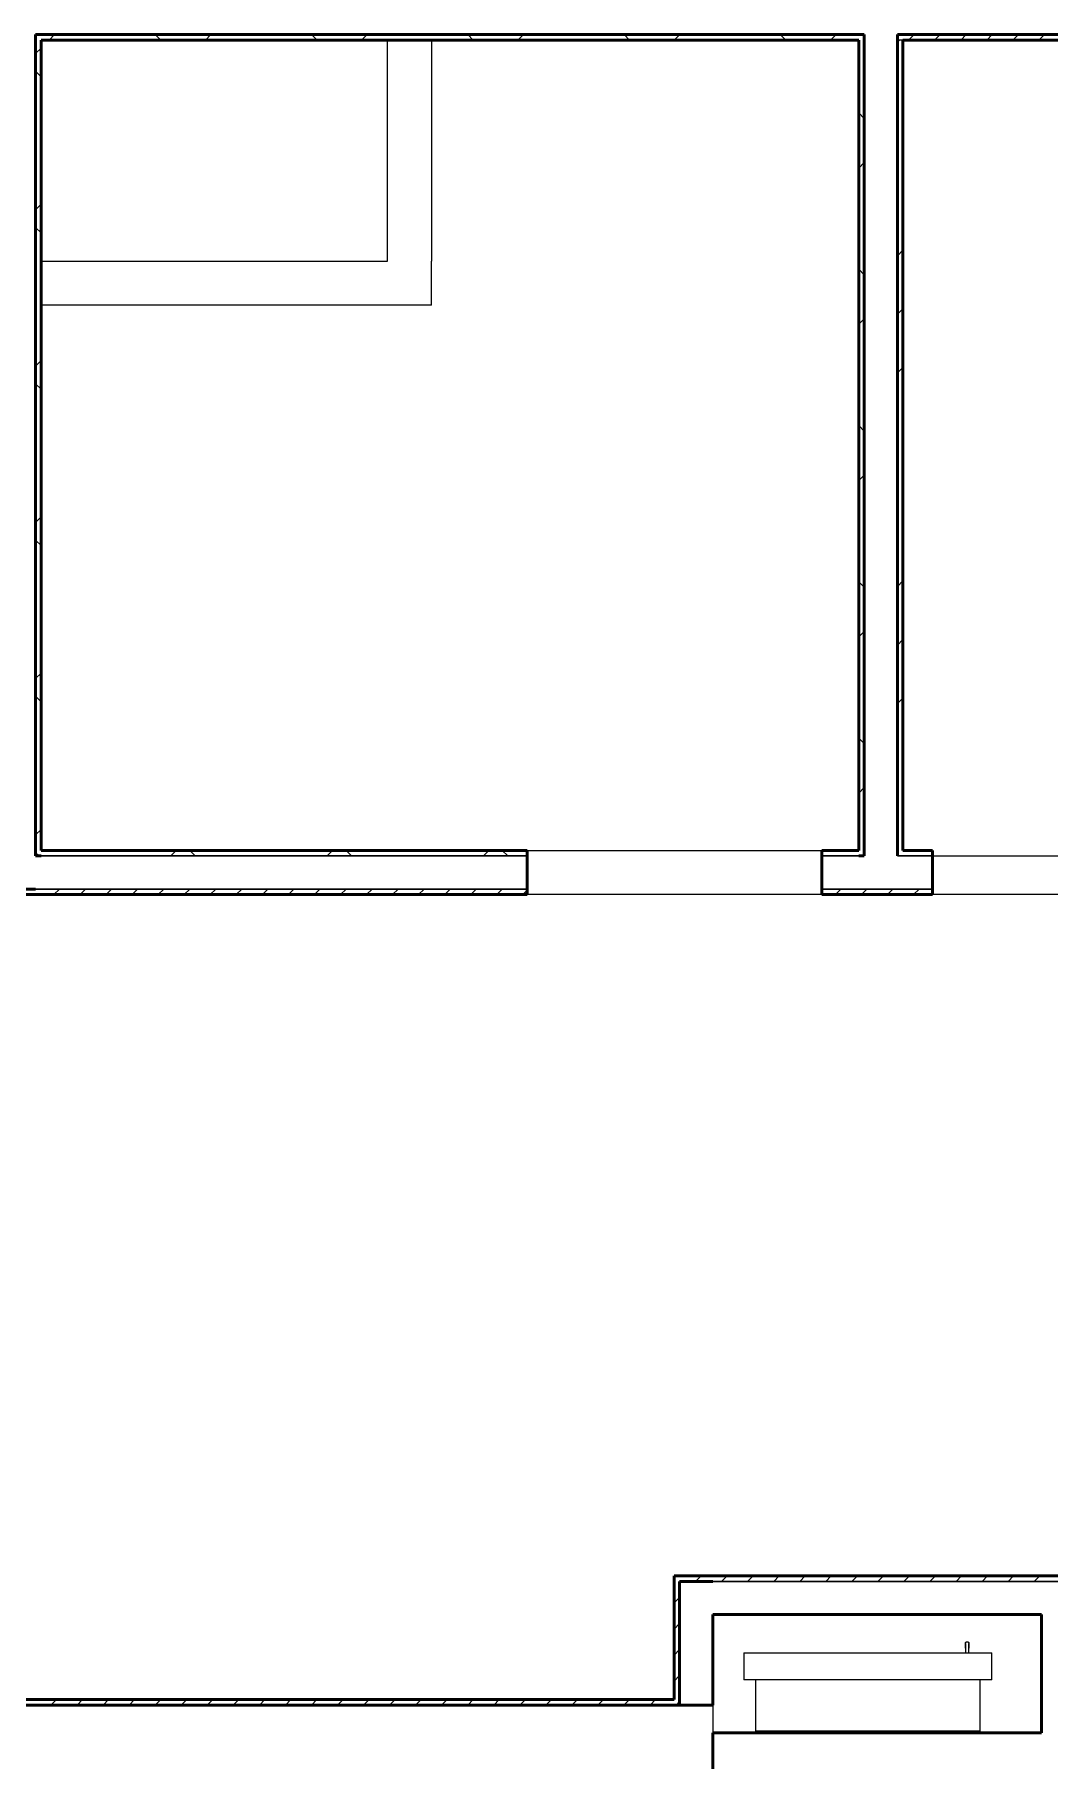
# Model space of a CAD drawing. Header units: inches. Extents: x -3 to 209, y -384 to 20.
# Drawn here: x 163.437 to 166.192, y -85.241 to -80.555 of the extents above; entities that cross this region are included whole.
import ezdxf

# ---------------------------------------------------------------- set-up
doc = ezdxf.new("R2010")
doc.units = ezdxf.units.IN
doc.header["$MEASUREMENT"] = 0
for name, color, linetype, lineweight in [('A-DETL', 253, 'Continuous', 9), ('A-WALL-PATT', 253, 'Continuous', 50), ('M-EQPM', 7, 'Continuous', 50)]:
    doc.layers.add(name, color=color, linetype=linetype, lineweight=lineweight)
doc.layers.add('A-WALL', color=253, linetype='Continuous')

msp = doc.modelspace()

# ---------------------------------------------------------------- linework, layer by layer
at = {"layer": 'A-DETL'}
for p, q in [((165.9642, -84.9226), (165.9643, -84.9224)), ((165.9642, -84.9226), (165.9643, -84.9224)), ((165.9642, -84.9228), (165.9642, -84.9226)), ((165.9642, -84.9228), (165.9642, -84.9226)), ((165.9642, -84.923), (165.9642, -84.9228)), ((165.9642, -84.923), (165.9642, -84.9228)), ((165.9642, -84.9232), (165.9642, -84.923)), ((165.9642, -84.9232), (165.9642, -84.923)), ((165.9642, -84.9233), (165.9642, -84.9232)), ((165.9642, -84.9232), (165.9642, -84.9232)), ((165.9642, -84.9232), (165.9642, -84.9232)), ((165.9642, -84.9232), (165.9642, -84.9232)), ((165.9642, -84.9232), (165.9642, -84.9232)), ((165.9642, -84.9232), (165.9642, -84.9233)), ((165.9642, -84.9233), (165.9642, -84.9232)), ((165.9642, -84.9232), (165.9642, -84.9232)), ((165.9642, -84.9232), (165.9642, -84.9232)), ((165.9642, -84.9232), (165.9642, -84.9232)), ((165.9642, -84.9232), (165.9642, -84.9232)), ((165.9642, -84.9232), (165.9642, -84.9233)), ((165.9642, -84.9234), (165.9642, -84.9233)), ((165.9642, -84.9233), (165.9642, -84.9233)), ((165.9642, -84.9233), (165.9642, -84.9234)), ((165.9642, -84.9234), (165.9642, -84.9233)), ((165.9642, -84.9233), (165.9642, -84.9233)), ((165.9642, -84.9233), (165.9642, -84.9234)), ((165.9642, -84.9235), (165.9642, -84.9234)), ((165.9642, -84.9234), (165.9642, -84.9235)), ((165.9642, -84.9235), (165.9642, -84.9234)), ((165.9642, -84.9234), (165.9642, -84.9235)), ((165.9642, -84.9236), (165.9642, -84.9235)), ((165.9642, -84.9235), (165.9642, -84.9237)), ((165.9642, -84.9236), (165.9642, -84.9235)), ((165.9642, -84.9235), (165.9642, -84.9237)), ((165.9642, -84.9237), (165.9642, -84.9236)), ((165.9642, -84.9237), (165.9642, -84.9236)), ((165.9642, -84.9239), (165.9642, -84.9237)), ((165.9642, -84.9237), (165.9642, -84.9238)), ((165.9642, -84.9239), (165.9642, -84.9237)), ((165.9642, -84.9237), (165.9642, -84.9238)), ((165.9642, -84.9238), (165.9642, -84.924)), ((165.9642, -84.9238), (165.9642, -84.924)), ((165.9642, -84.924), (165.9642, -84.9239)), ((165.9642, -84.924), (165.9642, -84.9239)), ((165.9642, -84.9242), (165.9642, -84.924)), ((165.9642, -84.924), (165.9642, -84.9242)), ((165.9642, -84.9242), (165.9642, -84.924)), ((165.9642, -84.924), (165.9642, -84.9242)), ((165.9642, -84.9244), (165.9642, -84.9242)), ((165.9642, -84.9242), (165.9642, -84.9244)), ((165.9642, -84.9244), (165.9642, -84.9242)), ((165.9642, -84.9242), (165.9642, -84.9244)), ((165.9643, -84.922), (165.9644, -84.9219)), ((165.9643, -84.922), (165.9644, -84.9219)), ((165.9643, -84.9222), (165.9643, -84.922)), ((165.9643, -84.9222), (165.9643, -84.922)), ((165.9643, -84.9224), (165.9643, -84.9222)), ((165.9643, -84.9224), (165.9643, -84.9222)), ((165.9644, -84.9217), (165.9645, -84.9215)), ((165.9644, -84.9217), (165.9645, -84.9215)), ((165.9644, -84.9219), (165.9644, -84.9217)), ((165.9644, -84.9219), (165.9644, -84.9217)), ((165.9645, -84.9215), (165.9646, -84.9213)), ((165.9645, -84.9215), (165.9646, -84.9213)), ((165.9646, -84.9211), (165.9647, -84.921)), ((165.9646, -84.9211), (165.9647, -84.921)), ((165.9646, -84.9213), (165.9646, -84.9211)), ((165.9646, -84.9213), (165.9646, -84.9211)), ((165.9647, -84.921), (165.9648, -84.9208)), ((165.9647, -84.921), (165.9648, -84.9208)), ((165.9648, -84.9208), (165.9649, -84.9206)), ((165.9648, -84.9208), (165.9649, -84.9206)), ((165.9649, -84.9206), (165.965, -84.9205)), ((165.9649, -84.9206), (165.965, -84.9205)), ((165.965, -84.9205), (165.9651, -84.9203)), ((165.965, -84.9205), (165.9651, -84.9203)), ((165.9651, -84.9203), (165.9653, -84.9202)), ((165.9651, -84.9203), (165.9653, -84.9202)), ((165.9653, -84.9202), (165.9654, -84.92)), ((165.9653, -84.9202), (165.9654, -84.92)), ((165.9654, -84.92), (165.9655, -84.9199)), ((165.9654, -84.92), (165.9655, -84.9199)), ((165.9655, -84.9199), (165.9656, -84.9198)), ((165.9655, -84.9199), (165.9656, -84.9198)), ((165.9656, -84.9198), (165.9658, -84.9196)), ((165.9656, -84.9198), (165.9658, -84.9196)), ((165.9658, -84.9196), (165.9659, -84.9195)), ((165.9658, -84.9196), (165.9659, -84.9195)), ((165.9659, -84.9195), (165.9661, -84.9194)), ((165.9659, -84.9195), (165.9661, -84.9194)), ((165.9661, -84.9194), (165.9662, -84.9193)), ((165.9661, -84.9194), (165.9662, -84.9193)), ((165.9662, -84.9193), (165.9664, -84.9192)), ((165.9662, -84.9193), (165.9664, -84.9192)), ((165.9664, -84.9192), (165.9665, -84.9191)), ((165.9664, -84.9192), (165.9665, -84.9191)), ((165.9665, -84.9191), (165.9667, -84.919)), ((165.9665, -84.9191), (165.9667, -84.919)), ((165.9712, -84.9189), (165.9713, -84.919)), ((165.9712, -84.9189), (165.9713, -84.919)), ((165.9713, -84.919), (165.9715, -84.9191)), ((165.9713, -84.919), (165.9715, -84.9191)), ((165.9715, -84.9191), (165.9716, -84.9192)), ((165.9715, -84.9191), (165.9716, -84.9192)), ((165.9716, -84.9192), (165.9718, -84.9193)), ((165.9716, -84.9192), (165.9718, -84.9193)), ((165.9718, -84.9193), (165.972, -84.9195)), ((165.9718, -84.9193), (165.972, -84.9195)), ((165.972, -84.9195), (165.9721, -84.9196)), ((165.972, -84.9195), (165.9721, -84.9196)), ((165.9721, -84.9196), (165.9722, -84.9197)), ((165.9721, -84.9196), (165.9722, -84.9197)), ((165.9722, -84.9197), (165.9724, -84.9199)), ((165.9722, -84.9197), (165.9724, -84.9199)), ((165.9724, -84.9199), (165.9725, -84.92)), ((165.9724, -84.9199), (165.9725, -84.92)), ((165.9725, -84.92), (165.9726, -84.9201)), ((165.9725, -84.92), (165.9726, -84.9201)), ((165.9726, -84.9201), (165.9727, -84.9203)), ((165.9726, -84.9201), (165.9727, -84.9203)), ((165.9727, -84.9203), (165.9729, -84.9204)), ((165.9727, -84.9203), (165.9729, -84.9204)), ((165.9729, -84.9204), (165.973, -84.9206)), ((165.9729, -84.9204), (165.973, -84.9206)), ((165.973, -84.9206), (165.9731, -84.9208)), ((165.973, -84.9206), (165.9731, -84.9208)), ((165.9731, -84.9208), (165.9732, -84.9209)), ((165.9731, -84.9208), (165.9732, -84.9209)), ((165.9732, -84.9209), (165.9732, -84.9211)), ((165.9732, -84.9209), (165.9732, -84.9211)), ((165.9732, -84.9211), (165.9733, -84.9213)), ((165.9732, -84.9211), (165.9733, -84.9213)), ((165.9733, -84.9213), (165.9734, -84.9214)), ((165.9733, -84.9213), (165.9734, -84.9214)), ((165.9734, -84.9214), (165.9735, -84.9216)), ((165.9734, -84.9214), (165.9735, -84.9216)), ((165.9735, -84.9216), (165.9735, -84.9218)), ((165.9735, -84.9216), (165.9735, -84.9218)), ((165.9735, -84.9218), (165.9736, -84.922)), ((165.9735, -84.9218), (165.9736, -84.922)), ((165.9736, -84.922), (165.9736, -84.9222)), ((165.9736, -84.922), (165.9736, -84.9222)), ((165.9736, -84.9222), (165.9737, -84.9224)), ((165.9736, -84.9222), (165.9737, -84.9224)), ((165.9737, -84.9224), (165.9737, -84.9225)), ((165.9737, -84.9224), (165.9737, -84.9225)), ((165.9737, -84.9225), (165.9737, -84.9227)), ((165.9737, -84.9225), (165.9737, -84.9227)), ((165.9737, -84.9227), (165.9737, -84.9229)), ((165.9737, -84.9227), (165.9737, -84.9229)), ((165.9737, -84.9229), (165.9737, -84.9231)), ((165.9737, -84.9229), (165.9737, -84.9231)), ((165.9737, -84.9231), (165.9737, -84.9232)), ((165.9737, -84.9231), (165.9737, -84.9232)), ((165.9737, -84.9232), (165.9737, -84.9232)), ((165.9737, -84.9232), (165.9737, -84.9232)), ((165.9737, -84.9232), (165.9737, -84.9233)), ((165.9737, -84.9233), (165.9737, -84.9232)), ((165.9737, -84.9232), (165.9737, -84.9232)), ((165.9737, -84.9232), (165.9737, -84.9232)), ((165.9737, -84.9232), (165.9737, -84.9232)), ((165.9737, -84.9232), (165.9737, -84.9232)), ((165.9737, -84.9232), (165.9737, -84.9233)), ((165.9737, -84.9233), (165.9737, -84.9232)), ((165.9737, -84.9232), (165.9737, -84.9232)), ((165.9737, -84.9232), (165.9737, -84.9232)), ((165.9737, -84.9233), (165.9737, -84.9233)), ((165.9737, -84.9233), (165.9737, -84.9234)), ((165.9737, -84.9234), (165.9737, -84.9233)), ((165.9737, -84.9233), (165.9737, -84.9233)), ((165.9737, -84.9233), (165.9737, -84.9234)), ((165.9737, -84.9234), (165.9737, -84.9233)), ((165.9737, -84.9234), (165.9737, -84.9235)), ((165.9737, -84.9235), (165.9737, -84.9234)), ((165.9737, -84.9234), (165.9737, -84.9235)), ((165.9737, -84.9235), (165.9737, -84.9234)), ((165.9737, -84.9235), (165.9737, -84.9237)), ((165.9737, -84.9236), (165.9737, -84.9235)), ((165.9737, -84.9235), (165.9737, -84.9237)), ((165.9737, -84.9236), (165.9737, -84.9235)), ((165.9737, -84.9237), (165.9737, -84.9236)), ((165.9737, -84.9237), (165.9737, -84.9236)), ((165.9737, -84.9237), (165.9737, -84.9238)), ((165.9737, -84.9239), (165.9737, -84.9237)), ((165.9737, -84.9237), (165.9737, -84.9238)), ((165.9737, -84.9239), (165.9737, -84.9237)), ((165.9737, -84.9238), (165.9737, -84.924)), ((165.9737, -84.9238), (165.9737, -84.924)), ((165.9737, -84.924), (165.9737, -84.9239)), ((165.9737, -84.924), (165.9737, -84.9239)), ((165.9737, -84.924), (165.9737, -84.9242)), ((165.9737, -84.9242), (165.9737, -84.924)), ((165.9737, -84.924), (165.9737, -84.9242)), ((165.9737, -84.9242), (165.9737, -84.924)), ((165.9737, -84.9242), (165.9737, -84.9244)), ((165.9737, -84.9244), (165.9737, -84.9242)), ((165.9737, -84.9242), (165.9737, -84.9244)), ((165.9737, -84.9244), (165.9737, -84.9242))]:
    msp.add_line(p, q, dxfattribs=at)
at = {"layer": 'A-WALL', "lineweight": 50}
for p, q in [((163.4399, -80.5703), (163.4399, -80.5553)), ((163.4399, -80.5553), (165.6896, -80.5553)), ((165.6896, -80.5553), (163.4399, -80.5553)), ((163.4399, -80.5553), (163.4399, -80.5703)), ((163.4399, -82.7854), (163.4399, -80.5703)), ((163.4399, -80.5703), (163.4399, -82.7854)), ((163.4549, -80.5703), (165.6746, -80.5703)), ((163.4549, -82.7704), (163.4549, -80.5703)), ((165.6746, -80.5703), (165.6746, -82.7704)), ((165.6896, -80.5553), (165.6896, -82.7854)), ((165.6896, -80.5703), (165.6896, -80.5553)), ((165.6896, -82.7854), (165.6896, -80.5703)), ((165.7796, -82.7854), (165.7796, -80.5553)), ((165.7796, -80.5553), (168.0596, -80.5553)), ((168.0596, -80.5553), (165.7796, -80.5553)), ((165.7796, -80.5553), (165.7796, -80.5703)), ((165.7796, -80.5703), (165.7796, -82.7704)), ((165.7946, -80.5703), (166.2649, -80.5703)), ((165.7946, -82.7704), (165.7946, -80.5703)), ((163.4549, -82.7854), (163.4399, -82.7854)), ((163.4399, -82.7854), (163.4549, -82.7854)), ((164.7745, -82.7704), (163.4549, -82.7704)), ((164.7745, -82.7854), (164.7745, -82.7704)), ((164.7745, -82.8754), (164.7745, -82.7854)), ((165.6746, -82.7704), (165.5745, -82.7704)), ((165.5745, -82.7704), (165.5745, -82.7854)), ((165.5745, -82.7854), (165.5745, -82.8754)), ((165.6896, -82.7854), (165.6746, -82.7854)), ((165.6746, -82.7854), (165.6896, -82.7854)), ((165.7796, -82.7704), (165.7796, -82.7854)), ((165.8747, -82.7704), (165.7946, -82.7704)), ((165.8747, -82.7854), (165.8747, -82.7704)), ((165.8747, -82.8754), (165.8747, -82.7854)), ((163.3349, -82.8754), (163.4399, -82.8754)), ((163.4399, -82.8754), (163.3349, -82.8754)), ((164.7745, -82.8904), (164.7745, -82.8754)), ((165.5745, -82.8754), (165.5745, -82.8904)), ((165.8747, -82.8904), (165.8747, -82.8754)), ((162.2289, -82.8904), (164.7745, -82.8904)), ((165.5745, -82.8904), (165.8747, -82.8904)), ((165.1732, -84.7399), (165.1732, -85.0756)), ((165.1882, -84.7399), (165.1732, -84.7399)), ((166.276, -84.7399), (165.1882, -84.7399)), ((165.2782, -84.7549), (165.1882, -84.7549)), ((165.1882, -84.7549), (165.1882, -85.0906)), ((165.1882, -84.7549), (165.2782, -84.7549)), ((165.1882, -85.0906), (165.1882, -84.7549)), ((165.2782, -85.0906), (165.2782, -84.8449)), ((165.2782, -84.8449), (166.1709, -84.8449)), ((166.1709, -84.8449), (166.1709, -85.1657)), ((165.1732, -85.0756), (158.8586, -85.0756)), ((160.6888, -85.0906), (165.1732, -85.0906)), ((165.1732, -85.0906), (165.1882, -85.0906)), ((165.1882, -85.0906), (165.2782, -85.0906)), ((166.1709, -85.1657), (165.2782, -85.1657)), ((165.2782, -85.1657), (165.2782, -85.2707))]:
    msp.add_line(p, q, dxfattribs=at)
at = {"layer": 'A-WALL', "lineweight": 9}
for p, q in [((164.3949, -81.1703), (164.3949, -80.5703)), ((164.5149, -80.5703), (164.5149, -81.1703)), ((163.4549, -81.1703), (164.3949, -81.1703)), ((164.5149, -81.2903), (164.5149, -81.1703)), ((164.5149, -81.2903), (163.4549, -81.2903)), ((164.7745, -82.7704), (165.5745, -82.7704)), ((165.8747, -82.7854), (166.7747, -82.7854)), ((165.5745, -82.8904), (164.7745, -82.8904)), ((166.7747, -82.8904), (165.8747, -82.8904))]:
    msp.add_line(p, q, dxfattribs=at)
at = {"layer": 'A-WALL', "lineweight": 18}
for p, q in [((165.7946, -80.5703), (165.7796, -80.5703)), ((164.7745, -82.7854), (163.4549, -82.7854)), ((163.4549, -82.7854), (164.7745, -82.7854)), ((165.6746, -82.7854), (165.5745, -82.7854)), ((165.5745, -82.7854), (165.6746, -82.7854)), ((165.8747, -82.7854), (165.7796, -82.7854)), ((165.7796, -82.7854), (165.8747, -82.7854)), ((163.4399, -82.8754), (164.7745, -82.8754)), ((164.7745, -82.8754), (163.4399, -82.8754)), ((165.5745, -82.8754), (165.6896, -82.8754)), ((165.6896, -82.8754), (165.5745, -82.8754)), ((165.6896, -82.8754), (165.8747, -82.8754)), ((165.8747, -82.8754), (165.6896, -82.8754)), ((166.276, -84.7549), (165.2782, -84.7549)), ((165.2782, -84.7549), (166.276, -84.7549))]:
    msp.add_line(p, q, dxfattribs=at)
at = {"layer": 'A-WALL', "lineweight": 25}
for p, q in [((165.2792, -85.0906), (162.0942, -85.0906)), ((165.2792, -85.7906), (165.2792, -85.0906))]:
    msp.add_line(p, q, dxfattribs=at)
at = {"layer": 'A-WALL-PATT', "linetype": 'Continuous', "lineweight": 9}
for p, q in [((163.4399, -80.607), (163.4549, -80.592)), ((163.4766, -80.5703), (163.4916, -80.5553)), ((163.7796, -80.5703), (163.7646, -80.5553)), ((163.9008, -80.5703), (163.9158, -80.5553)), ((164.2039, -80.5703), (164.1889, -80.5553)), ((164.3251, -80.5703), (164.3401, -80.5553)), ((164.6282, -80.5703), (164.6132, -80.5553)), ((164.7494, -80.5703), (164.7644, -80.5553)), ((165.0524, -80.5703), (165.0374, -80.5553)), ((165.1736, -80.5703), (165.1886, -80.5553)), ((165.4767, -80.5703), (165.4617, -80.5553)), ((165.5979, -80.5703), (165.6129, -80.5553)), ((165.7796, -80.5758), (165.7852, -80.5703)), ((165.81, -80.5703), (165.825, -80.5553)), ((165.8807, -80.5703), (165.8957, -80.5553)), ((165.9514, -80.5703), (165.9664, -80.5553)), ((166.0222, -80.5703), (166.0372, -80.5553)), ((166.0929, -80.5703), (166.1079, -80.5553)), ((166.1636, -80.5703), (166.1786, -80.5553)), ((163.4549, -80.6698), (163.4399, -80.6548)), ((165.6896, -80.7832), (165.6746, -80.7682)), ((165.6746, -80.9178), (165.6896, -80.9028)), ((163.4399, -81.0312), (163.4549, -81.0162)), ((163.4549, -81.094), (163.4399, -81.079)), ((165.7796, -81.1558), (165.7946, -81.1408)), ((165.6896, -81.2075), (165.6746, -81.1925)), ((165.6746, -81.342), (165.6896, -81.327)), ((165.7796, -81.3148), (165.7946, -81.2998)), ((163.4399, -81.4555), (163.4549, -81.4405)), ((165.7796, -81.4738), (165.7946, -81.4588)), ((163.4549, -81.5183), (163.4399, -81.5033)), ((165.6896, -81.6317), (165.6746, -81.6167)), ((165.6746, -81.7663), (165.6896, -81.7513)), ((163.4399, -81.8798), (163.4549, -81.8648)), ((163.4549, -81.9426), (163.4399, -81.9276)), ((165.6896, -82.056), (165.6746, -82.041)), ((165.7796, -82.0538), (165.7946, -82.0388)), ((165.6746, -82.1906), (165.6896, -82.1756)), ((165.7796, -82.2128), (165.7946, -82.1978)), ((163.4399, -82.304), (163.4549, -82.289)), ((163.4549, -82.3668), (163.4399, -82.3518)), ((165.7796, -82.3718), (165.7946, -82.3568)), ((165.6896, -82.4803), (165.6746, -82.4653)), ((165.6746, -82.6148), (165.6896, -82.5998)), ((163.4399, -82.7283), (163.4549, -82.7133)), ((163.4492, -82.7854), (163.4399, -82.7761)), ((163.807, -82.7854), (163.822, -82.7704)), ((163.8735, -82.7854), (163.8585, -82.7704)), ((164.2312, -82.7854), (164.2462, -82.7704)), ((164.2978, -82.7854), (164.2828, -82.7704)), ((164.6555, -82.7854), (164.6705, -82.7704)), ((164.722, -82.7854), (164.707, -82.7704)), ((163.4898, -82.8904), (163.5048, -82.8754)), ((163.5606, -82.8904), (163.5756, -82.8754)), ((163.6313, -82.8904), (163.6463, -82.8754)), ((163.702, -82.8904), (163.717, -82.8754)), ((163.7727, -82.8904), (163.7877, -82.8754)), ((163.8434, -82.8904), (163.8584, -82.8754)), ((163.9141, -82.8904), (163.9291, -82.8754)), ((163.9848, -82.8904), (163.9998, -82.8754)), ((164.0555, -82.8904), (164.0705, -82.8754)), ((164.1262, -82.8904), (164.1412, -82.8754)), ((164.197, -82.8904), (164.212, -82.8754)), ((164.2677, -82.8904), (164.2827, -82.8754)), ((164.3384, -82.8904), (164.3534, -82.8754)), ((164.4091, -82.8904), (164.4241, -82.8754)), ((164.4798, -82.8904), (164.4948, -82.8754)), ((164.5505, -82.8904), (164.5655, -82.8754)), ((164.6212, -82.8904), (164.6362, -82.8754)), ((164.6919, -82.8904), (164.7069, -82.8754)), ((164.7626, -82.8904), (164.7745, -82.8786)), ((165.6112, -82.8904), (165.6262, -82.8754)), ((165.6819, -82.8904), (165.6969, -82.8754)), ((165.7526, -82.8904), (165.7676, -82.8754)), ((165.8233, -82.8904), (165.8383, -82.8754)), ((165.1732, -84.7426), (165.1759, -84.7399)), ((165.2316, -84.7549), (165.2466, -84.7399)), ((165.3023, -84.7549), (165.3173, -84.7399)), ((165.373, -84.7549), (165.388, -84.7399)), ((165.4437, -84.7549), (165.4587, -84.7399)), ((165.5145, -84.7549), (165.5295, -84.7399)), ((165.5852, -84.7549), (165.6002, -84.7399)), ((165.6559, -84.7549), (165.6709, -84.7399)), ((165.7266, -84.7549), (165.7416, -84.7399)), ((165.7973, -84.7549), (165.8123, -84.7399)), ((165.868, -84.7549), (165.883, -84.7399)), ((165.9387, -84.7549), (165.9537, -84.7399)), ((166.0094, -84.7549), (166.0244, -84.7399)), ((166.0801, -84.7549), (166.0951, -84.7399)), ((166.1509, -84.7549), (166.1659, -84.7399)), ((165.1732, -84.8133), (165.1882, -84.7983)), ((165.1732, -84.884), (165.1882, -84.869)), ((165.1732, -84.9548), (165.1882, -84.9398)), ((165.1732, -85.0255), (165.1882, -85.0105)), ((163.4817, -85.0906), (163.4967, -85.0756)), ((163.5524, -85.0906), (163.5674, -85.0756)), ((163.6231, -85.0906), (163.6381, -85.0756)), ((163.6938, -85.0906), (163.7088, -85.0756)), ((163.7645, -85.0906), (163.7795, -85.0756)), ((163.8352, -85.0906), (163.8502, -85.0756)), ((163.9059, -85.0906), (163.9209, -85.0756)), ((163.9766, -85.0906), (163.9916, -85.0756)), ((164.0474, -85.0906), (164.0624, -85.0756)), ((164.1181, -85.0906), (164.1331, -85.0756)), ((164.1888, -85.0906), (164.2038, -85.0756)), ((164.2595, -85.0906), (164.2745, -85.0756)), ((164.3302, -85.0906), (164.3452, -85.0756)), ((164.4009, -85.0906), (164.4159, -85.0756)), ((164.4716, -85.0906), (164.4866, -85.0756)), ((164.5423, -85.0906), (164.5573, -85.0756)), ((164.613, -85.0906), (164.628, -85.0756)), ((164.6838, -85.0906), (164.6988, -85.0756)), ((164.7545, -85.0906), (164.7695, -85.0756)), ((164.8252, -85.0906), (164.8402, -85.0756)), ((164.8959, -85.0906), (164.9109, -85.0756)), ((164.9666, -85.0906), (164.9816, -85.0756)), ((165.0373, -85.0906), (165.0523, -85.0756)), ((165.108, -85.0906), (165.123, -85.0756)), ((165.1787, -85.0906), (165.1882, -85.0812))]:
    msp.add_line(p, q, dxfattribs=at)
at = {"layer": 'M-EQPM', "lineweight": 9}
for p, q in [((165.3625, -84.9486), (166.0356, -84.9486)), ((165.3625, -84.9486), (165.3625, -85.0216)), ((165.9642, -84.9226), (165.9643, -84.9224)), ((165.9642, -84.9228), (165.9642, -84.9226)), ((165.9642, -84.923), (165.9642, -84.9228)), ((165.9642, -84.9232), (165.9642, -84.923)), ((165.9642, -84.9233), (165.9642, -84.9232)), ((165.9642, -84.9232), (165.9642, -84.9232)), ((165.9642, -84.9232), (165.9642, -84.9232)), ((165.9642, -84.9232), (165.9642, -84.9232)), ((165.9642, -84.9232), (165.9642, -84.9232)), ((165.9642, -84.9232), (165.9642, -84.9233)), ((165.9642, -84.9234), (165.9642, -84.9233)), ((165.9642, -84.9233), (165.9642, -84.9233)), ((165.9642, -84.9233), (165.9642, -84.9234)), ((165.9642, -84.9235), (165.9642, -84.9234)), ((165.9642, -84.9234), (165.9642, -84.9235)), ((165.9642, -84.9236), (165.9642, -84.9235)), ((165.9642, -84.9235), (165.9642, -84.9237)), ((165.9642, -84.9237), (165.9642, -84.9236)), ((165.9642, -84.9239), (165.9642, -84.9237)), ((165.9642, -84.9237), (165.9642, -84.9238)), ((165.9642, -84.9238), (165.9642, -84.924)), ((165.9642, -84.924), (165.9642, -84.9239)), ((165.9642, -84.9242), (165.9642, -84.924)), ((165.9642, -84.924), (165.9642, -84.9242)), ((165.9642, -84.9244), (165.9642, -84.9242)), ((165.9642, -84.9242), (165.9642, -84.9244)), ((165.9642, -84.9247), (165.9642, -84.9244)), ((165.9642, -84.9244), (165.9642, -84.9246)), ((165.9642, -84.9246), (165.9642, -84.9248)), ((165.9642, -84.9249), (165.9642, -84.9247)), ((165.9642, -84.9248), (165.9642, -84.9251)), ((165.9642, -84.9252), (165.9642, -84.9249)), ((165.9642, -84.9251), (165.9642, -84.9254)), ((165.9642, -84.9255), (165.9642, -84.9252)), ((165.9642, -84.9254), (165.9642, -84.9257)), ((165.9642, -84.9258), (165.9642, -84.9255)), ((165.9642, -84.9257), (165.9642, -84.926)), ((165.9642, -84.9261), (165.9642, -84.9258)), ((165.9642, -84.926), (165.9642, -84.9263)), ((165.9642, -84.9264), (165.9642, -84.9261)), ((165.9642, -84.9263), (165.9642, -84.9267)), ((165.9642, -84.9268), (165.9642, -84.9264)), ((165.9642, -84.9267), (165.9642, -84.927)), ((165.9642, -84.9271), (165.9642, -84.9268)), ((165.9642, -84.927), (165.9642, -84.9274)), ((165.9642, -84.9275), (165.9642, -84.9271)), ((165.9642, -84.9274), (165.9642, -84.9278)), ((165.9642, -84.9279), (165.9642, -84.9275)), ((165.9642, -84.9278), (165.9642, -84.9282)), ((165.9642, -84.9283), (165.9642, -84.9279)), ((165.9642, -84.9282), (165.9642, -84.9286)), ((165.9642, -84.9287), (165.9642, -84.9283)), ((165.9642, -84.9286), (165.9642, -84.929)), ((165.9642, -84.9291), (165.9642, -84.9287)), ((165.9642, -84.929), (165.9642, -84.9294)), ((165.9642, -84.9296), (165.9642, -84.9291)), ((165.9642, -84.9294), (165.9642, -84.9299)), ((165.9642, -84.93), (165.9642, -84.9296)), ((165.9642, -84.9299), (165.9642, -84.9303)), ((165.9642, -84.9305), (165.9642, -84.93)), ((165.9642, -84.9303), (165.9642, -84.9308)), ((165.9642, -84.9309), (165.9642, -84.9305)), ((165.9642, -84.9308), (165.9642, -84.9313)), ((165.9642, -84.9314), (165.9642, -84.9309)), ((165.9642, -84.9313), (165.9642, -84.9317)), ((165.9642, -84.9319), (165.9642, -84.9314)), ((165.9642, -84.9317), (165.9642, -84.9322)), ((165.9642, -84.9324), (165.9642, -84.9319)), ((165.9642, -84.9322), (165.9642, -84.9327)), ((165.9642, -84.9329), (165.9642, -84.9324)), ((165.9642, -84.9327), (165.9642, -84.9332)), ((165.9642, -84.9333), (165.9642, -84.9329)), ((165.9642, -84.9332), (165.9642, -84.9337)), ((165.9642, -84.9338), (165.9642, -84.9333)), ((165.9642, -84.9337), (165.9642, -84.9342)), ((165.9642, -84.9343), (165.9642, -84.9338)), ((165.9642, -84.9342), (165.9642, -84.9347)), ((165.9642, -84.9349), (165.9642, -84.9343)), ((165.9642, -84.9347), (165.9642, -84.9352)), ((165.9642, -84.9354), (165.9642, -84.9349)), ((165.9642, -84.9352), (165.9642, -84.9357)), ((165.9642, -84.9359), (165.9642, -84.9354)), ((165.9642, -84.9357), (165.9642, -84.9359)), ((165.9642, -84.9359), (165.9642, -84.9486)), ((165.9642, -84.9359), (165.9642, -84.9486)), ((165.9643, -84.922), (165.9644, -84.9219)), ((165.9643, -84.9222), (165.9643, -84.922)), ((165.9643, -84.9224), (165.9643, -84.9222)), ((165.9644, -84.9217), (165.9645, -84.9215)), ((165.9644, -84.9219), (165.9644, -84.9217)), ((165.9645, -84.9215), (165.9646, -84.9213)), ((165.9646, -84.9211), (165.9647, -84.921)), ((165.9646, -84.9213), (165.9646, -84.9211)), ((165.9647, -84.921), (165.9648, -84.9208)), ((165.9648, -84.9208), (165.9649, -84.9206)), ((165.9649, -84.9206), (165.965, -84.9205)), ((165.965, -84.9205), (165.9651, -84.9203)), ((165.9651, -84.9203), (165.9653, -84.9202)), ((165.9653, -84.9202), (165.9654, -84.92)), ((165.9654, -84.92), (165.9655, -84.9199)), ((165.9655, -84.9199), (165.9656, -84.9198)), ((165.9656, -84.9198), (165.9658, -84.9196)), ((165.9658, -84.9196), (165.9659, -84.9195)), ((165.9659, -84.9195), (165.9661, -84.9194)), ((165.9661, -84.9194), (165.9662, -84.9193)), ((165.9662, -84.9193), (165.9664, -84.9192)), ((165.9664, -84.9192), (165.9665, -84.9191)), ((165.9665, -84.9191), (165.9667, -84.919)), ((165.9667, -84.919), (165.9669, -84.9189)), ((165.9669, -84.9189), (165.9671, -84.9188)), ((165.9671, -84.9188), (165.9672, -84.9187)), ((165.9672, -84.9187), (165.9674, -84.9187)), ((165.9674, -84.9187), (165.9676, -84.9186)), ((165.9676, -84.9186), (165.9678, -84.9186)), ((165.9678, -84.9186), (165.968, -84.9185)), ((165.968, -84.9185), (165.9681, -84.9185)), ((165.9681, -84.9185), (165.9683, -84.9184)), ((165.9683, -84.9184), (165.9685, -84.9184)), ((165.9685, -84.9184), (165.9687, -84.9184)), ((165.9687, -84.9184), (165.9689, -84.9184)), ((165.9689, -84.9184), (165.969, -84.9184)), ((165.969, -84.9184), (165.9691, -84.9184)), ((165.9691, -84.9184), (165.9693, -84.9184)), ((165.9693, -84.9184), (165.9695, -84.9184)), ((165.9695, -84.9184), (165.9697, -84.9185)), ((165.9697, -84.9185), (165.9699, -84.9185)), ((165.9699, -84.9185), (165.9701, -84.9185)), ((165.9701, -84.9185), (165.9703, -84.9186)), ((165.9703, -84.9186), (165.9705, -84.9186)), ((165.9705, -84.9186), (165.9706, -84.9187)), ((165.9706, -84.9187), (165.9708, -84.9188)), ((165.9708, -84.9188), (165.971, -84.9189)), ((165.971, -84.9189), (165.9712, -84.9189)), ((165.9712, -84.9189), (165.9713, -84.919)), ((165.9713, -84.919), (165.9715, -84.9191)), ((165.9715, -84.9191), (165.9716, -84.9192)), ((165.9716, -84.9192), (165.9718, -84.9193)), ((165.9718, -84.9193), (165.972, -84.9195)), ((165.972, -84.9195), (165.9721, -84.9196)), ((165.9721, -84.9196), (165.9722, -84.9197)), ((165.9722, -84.9197), (165.9724, -84.9199)), ((165.9724, -84.9199), (165.9725, -84.92)), ((165.9725, -84.92), (165.9726, -84.9201)), ((165.9726, -84.9201), (165.9727, -84.9203)), ((165.9727, -84.9203), (165.9729, -84.9204)), ((165.9729, -84.9204), (165.973, -84.9206)), ((165.973, -84.9206), (165.9731, -84.9208)), ((165.9731, -84.9208), (165.9732, -84.9209)), ((165.9732, -84.9209), (165.9732, -84.9211)), ((165.9732, -84.9211), (165.9733, -84.9213)), ((165.9733, -84.9213), (165.9734, -84.9214)), ((165.9734, -84.9214), (165.9735, -84.9216)), ((165.9735, -84.9216), (165.9735, -84.9218)), ((165.9735, -84.9218), (165.9736, -84.922)), ((165.9736, -84.922), (165.9736, -84.9222)), ((165.9736, -84.9222), (165.9737, -84.9224)), ((165.9737, -84.9224), (165.9737, -84.9225)), ((165.9737, -84.9225), (165.9737, -84.9227)), ((165.9737, -84.9227), (165.9737, -84.9229)), ((165.9737, -84.9229), (165.9737, -84.9231)), ((165.9737, -84.9231), (165.9737, -84.9232)), ((165.9737, -84.9232), (165.9737, -84.9232)), ((165.9737, -84.9232), (165.9737, -84.9232)), ((165.9737, -84.9232), (165.9737, -84.9233)), ((165.9737, -84.9233), (165.9737, -84.9232)), ((165.9737, -84.9232), (165.9737, -84.9232)), ((165.9737, -84.9232), (165.9737, -84.9232)), ((165.9737, -84.9233), (165.9737, -84.9233)), ((165.9737, -84.9233), (165.9737, -84.9234)), ((165.9737, -84.9234), (165.9737, -84.9233)), ((165.9737, -84.9234), (165.9737, -84.9235)), ((165.9737, -84.9235), (165.9737, -84.9234)), ((165.9737, -84.9235), (165.9737, -84.9237)), ((165.9737, -84.9236), (165.9737, -84.9235)), ((165.9737, -84.9237), (165.9737, -84.9236)), ((165.9737, -84.9237), (165.9737, -84.9238)), ((165.9737, -84.9239), (165.9737, -84.9237)), ((165.9737, -84.9238), (165.9737, -84.924)), ((165.9737, -84.924), (165.9737, -84.9239)), ((165.9737, -84.924), (165.9737, -84.9242)), ((165.9737, -84.9242), (165.9737, -84.924)), ((165.9737, -84.9242), (165.9737, -84.9244)), ((165.9737, -84.9244), (165.9737, -84.9242)), ((165.9737, -84.9244), (165.9737, -84.9246)), ((165.9737, -84.9247), (165.9737, -84.9244)), ((165.9737, -84.9246), (165.9737, -84.9248)), ((165.9737, -84.9249), (165.9737, -84.9247)), ((165.9737, -84.9248), (165.9737, -84.9251)), ((165.9737, -84.9252), (165.9737, -84.9249)), ((165.9737, -84.9251), (165.9737, -84.9254)), ((165.9737, -84.9255), (165.9737, -84.9252)), ((165.9737, -84.9254), (165.9737, -84.9257)), ((165.9737, -84.9258), (165.9737, -84.9255)), ((165.9737, -84.9257), (165.9737, -84.926)), ((165.9737, -84.9261), (165.9737, -84.9258)), ((165.9737, -84.926), (165.9737, -84.9263)), ((165.9737, -84.9264), (165.9737, -84.9261)), ((165.9737, -84.9263), (165.9737, -84.9267)), ((165.9737, -84.9268), (165.9737, -84.9264)), ((165.9737, -84.9267), (165.9737, -84.927)), ((165.9737, -84.9271), (165.9737, -84.9268)), ((165.9737, -84.927), (165.9737, -84.9274)), ((165.9737, -84.9275), (165.9737, -84.9271)), ((165.9737, -84.9274), (165.9737, -84.9278)), ((165.9737, -84.9279), (165.9737, -84.9275)), ((165.9737, -84.9278), (165.9737, -84.9282)), ((165.9737, -84.9283), (165.9737, -84.9279)), ((165.9737, -84.9282), (165.9737, -84.9286)), ((165.9737, -84.9287), (165.9737, -84.9283)), ((165.9737, -84.9286), (165.9737, -84.929)), ((165.9737, -84.9291), (165.9737, -84.9287)), ((165.9737, -84.929), (165.9737, -84.9294)), ((165.9737, -84.9296), (165.9737, -84.9291)), ((165.9737, -84.9294), (165.9737, -84.9299)), ((165.9737, -84.93), (165.9737, -84.9296)), ((165.9737, -84.9299), (165.9737, -84.9303)), ((165.9737, -84.9305), (165.9737, -84.93)), ((165.9737, -84.9303), (165.9737, -84.9308)), ((165.9737, -84.9309), (165.9737, -84.9305)), ((165.9737, -84.9308), (165.9737, -84.9313)), ((165.9737, -84.9314), (165.9737, -84.9309)), ((165.9737, -84.9313), (165.9737, -84.9317)), ((165.9737, -84.9319), (165.9737, -84.9314)), ((165.9737, -84.9317), (165.9737, -84.9322)), ((165.9737, -84.9324), (165.9737, -84.9319)), ((165.9737, -84.9322), (165.9737, -84.9327)), ((165.9737, -84.9329), (165.9737, -84.9324)), ((165.9737, -84.9327), (165.9737, -84.9332)), ((165.9737, -84.9333), (165.9737, -84.9329)), ((165.9737, -84.9332), (165.9737, -84.9337)), ((165.9737, -84.9338), (165.9737, -84.9333)), ((165.9737, -84.9337), (165.9737, -84.9342)), ((165.9737, -84.9343), (165.9737, -84.9338)), ((165.9737, -84.9342), (165.9737, -84.9347)), ((165.9737, -84.9349), (165.9737, -84.9343)), ((165.9737, -84.9347), (165.9737, -84.9352)), ((165.9737, -84.9354), (165.9737, -84.9349)), ((165.9737, -84.9352), (165.9737, -84.9357)), ((165.9737, -84.9359), (165.9737, -84.9354)), ((165.9737, -84.9357), (165.9737, -84.9359)), ((165.9737, -84.9486), (165.9737, -84.9359)), ((165.9737, -84.9486), (165.9737, -84.9359)), ((166.0356, -85.0216), (166.0356, -84.9486)), ((166.0356, -85.0216), (165.3625, -85.0216)), ((165.3943, -85.0216), (165.3943, -85.1613)), ((165.3943, -85.0216), (165.3943, -85.1613)), ((166.0039, -85.1613), (166.0039, -85.0216)), ((166.0039, -85.1613), (166.0039, -85.0216)), ((166.0039, -85.1613), (165.3943, -85.1613)), ((166.0039, -85.1613), (165.3943, -85.1613))]:
    msp.add_line(p, q, dxfattribs=at)

doc.saveas('drawing.dxf')
